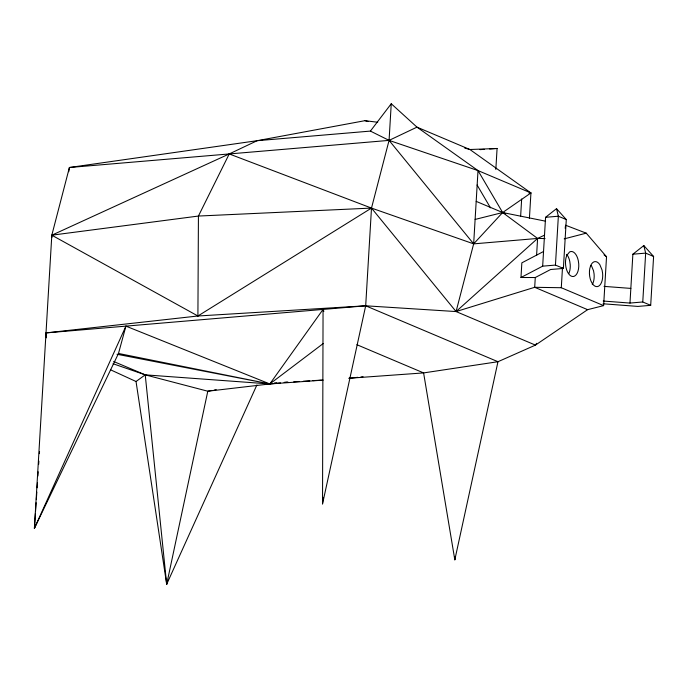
<?xml version="1.0" encoding="UTF-8"?>
<svg xmlns="http://www.w3.org/2000/svg" width="688" height="688" viewBox="0 0 688 688"><rect width="100%" height="100%" fill="white"/><g stroke="black" fill="none" stroke-linecap="round" stroke-linejoin="round"><path stroke-width="1.03" d="M529.416 218.423L530.93 192.95L478.014 170.581L416.98 127.142L391.248 103.742L389.073 140.386L371.494 208.086L365.689 305.799L322.534 503.9L323.059 309.411L269.816 383.956L207.793 391.214L145.228 374.848L113.038 363.737M565.502 225.2L586.236 233.163L606.532 256.762L603.625 305.618L587.604 309.669L535.445 345.109L497.974 361.716L454.82 559.817L454.828 556.592M46.337 337.834L46.01 332.906L197.912 315.998L198.428 216.049L229.233 153.94L257.14 140.696L364.975 120.675L377.712 122.258M323.214 380.12L269.816 383.956L125.93 326.129L118.491 353.46L34.4 528.332L51.815 235.193L69.402 167.502L257.14 140.696L370.411 131.09L389.073 140.386L478.014 170.581L502.644 212.54L537.595 238.444L545.042 238.564M256.891 384.979L166.685 584.258L166.814 582.117M478.014 170.581L473.662 243.862L456.075 311.561L365.689 305.799L197.912 315.998L51.815 235.193L51.953 237.283M495.833 169.42L497.08 148.479L469.895 149.511L464.753 148.101M520.653 215.998L521.659 199.013M520.979 277.496L542.669 266.161L545.567 217.305L556.515 208.662L566.293 219.575L563.386 268.432L550.606 269.515L535.273 277.531L520.979 277.496L521.848 262.842L543.537 251.498M535.273 277.531L534.696 287.3L456.075 311.561L371.494 208.086L229.233 153.94L51.815 235.193L198.428 216.049L371.494 208.086L473.662 243.862L537.595 238.444L544.328 235.244M536.588 255.437L537.595 238.444L456.075 311.561L535.445 345.109L536.623 343.312M563.386 268.432L555.448 265.078L558.355 216.221L556.515 208.662M603.625 305.618L561.296 287.73L562.492 267.546M603.187 301.034L629.976 303.064L632.874 254.207L643.822 245.573L653.6 256.478L650.693 305.334L637.914 306.418L603.075 303.778M650.693 305.334L642.764 301.98L645.662 253.124L643.822 245.573M125.93 326.129L34.4 528.332L35.398 513.394M35.544 511.261L36.111 502.73M36.326 499.531L36.825 492.058M37.109 487.792L37.462 482.46M37.892 476.053L38.175 471.787M38.674 464.323L38.889 461.115M39.388 453.65L39.534 451.517M322.534 503.9L322.982 497.493M565.201 228.356L565.407 226.249M68.757 171.708L69.402 167.502L389.073 140.386L416.98 127.142L469.895 149.511L530.93 192.95L502.644 212.54L473.662 243.862L389.073 140.386M110.802 369.92L136.035 381.505L166.685 584.258L207.793 391.214L211.999 390.449M34.4 528.332L34.916 526.251M370.411 131.09L391.248 103.742M323.265 343.51L269.816 383.956L145.228 374.848L113.632 361.492M136.035 381.505L145.228 374.848L166.685 584.258M197.912 315.998L371.494 208.086M564.194 238.874L586.236 233.163M475.116 219.438L502.644 212.54L545.601 221.192M214.097 390.07L216.195 389.683M349.255 378.271L357.751 377.325M360.942 376.972L363.066 376.732M280.48 382.881L269.816 383.956L267.701 383.612M284.737 382.459L287.937 382.132M528.943 193.113L530.93 192.95M545.567 217.305L558.355 216.221L566.293 219.575M632.874 254.207L645.662 253.124L653.6 256.478M542.669 266.161L555.448 265.078M46.01 332.906L365.689 305.799L497.974 361.716L423.602 372.913L348.842 378.28M629.976 303.064L642.764 301.98M479.975 149.64L484.249 149.348M489.598 148.986L497.08 148.479M274.469 382.975L276.61 382.846M284.092 382.39L287.292 382.201M293.707 381.806L299.048 381.487M303.322 381.221L309.738 380.834M312.945 380.636L321.494 380.12M561.296 287.73L534.696 287.3L587.604 309.669M604.055 286.38L630.844 288.41M117.02 354.26L269.816 383.956L118.491 353.46M364.975 120.675L368.054 121.527M476.182 201.36L505.585 213.787M356.874 344.697L423.602 372.913L454.82 559.817M502.644 212.54L504.51 213.572M604.021 254.835L606.532 256.762M477.094 185.02L490.475 207.828M591.327 265.422L593.555 270.823L594.088 274.03A12.565 6.596 85.2 0 1 592.273 284.617M323.059 309.411L323.893 311.32M566.723 254.397A12.565 6.596 85.2 0 1 569.776 261.38L570.214 264.613A12.565 6.596 85.2 0 1 568.864 273.506M590.588 265.852L589.797 268.569A12.565 6.596 85.2 0 0 590.992 281.074L592.282 283.533A12.565 6.596 85.2 0 0 599.678 285.357A12.565 6.596 85.2 0 0 602.611 273.308L602.077 270.1L599.85 264.699A12.565 6.596 85.2 0 0 590.588 265.852M566.886 255.222L566.009 257.837A12.565 6.596 85.2 0 0 567.402 271.717A12.565 6.596 85.2 0 0 574.643 276.077L576.157 274.796A12.565 6.596 85.2 0 0 578.737 263.891L578.298 260.657A12.565 6.596 85.2 0 0 569.63 251.928L566.886 255.222"/></g></svg>
